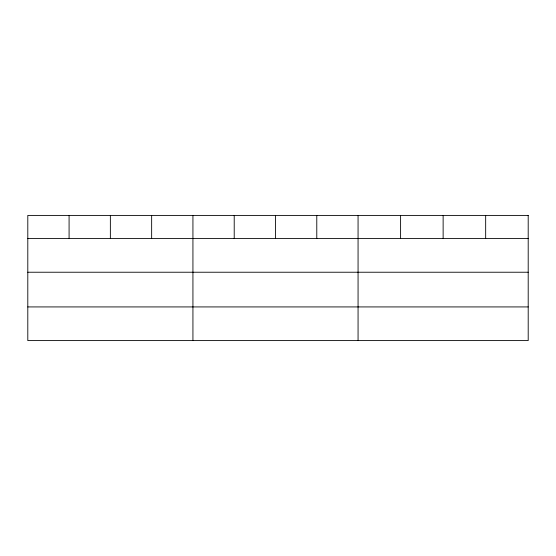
<?xml version="1.0" encoding="UTF-8"?>
<svg xmlns="http://www.w3.org/2000/svg" width="556" height="556" viewBox="0 0 556 556"><rect width="100%" height="100%" fill="white"/><g stroke="black" fill="none" stroke-linecap="round" stroke-linejoin="round"><path stroke-width="0.83" d="M27.8 238.566L528.2 238.566M27.8 272.231L528.2 272.231M27.8 306.926L528.2 306.926M485.666 215.408L485.666 238.566M443.132 215.408L443.132 238.566M400.598 215.408L400.598 238.566M358.064 215.408L358.064 340.592M316.781 215.408L316.781 238.566M275.498 215.408L275.498 238.566M234.215 215.408L234.215 238.566M192.932 215.408L192.932 340.592M151.649 215.408L151.649 238.566M110.366 215.408L110.366 238.566M69.083 215.408L69.083 238.566M528.2 215.408L27.8 215.408L27.8 340.592L528.2 340.592L528.2 215.408"/></g></svg>
